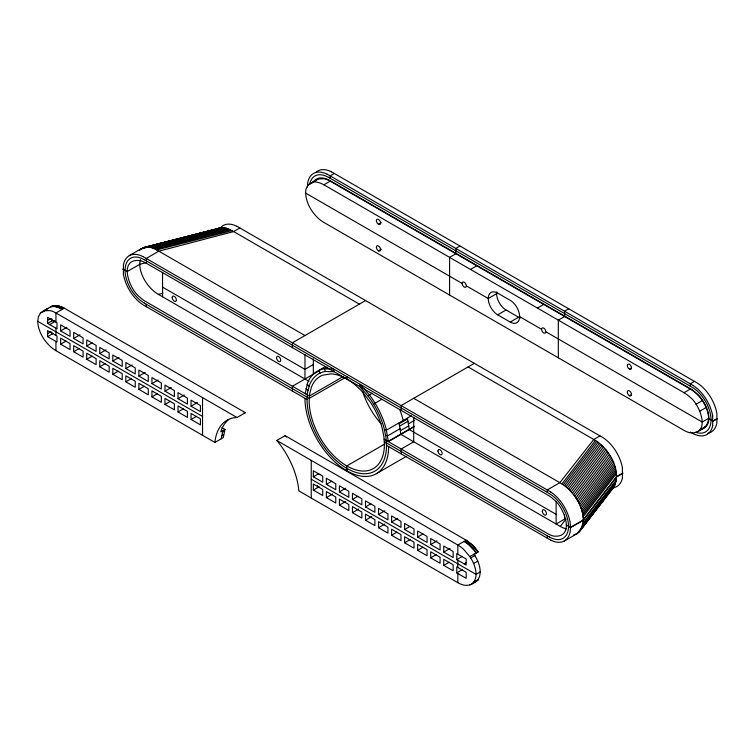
<?xml version="1.0" encoding="UTF-8"?>
<svg xmlns="http://www.w3.org/2000/svg" width="755" height="755" viewBox="0 0 755 755"><rect width="100%" height="100%" fill="white"/><g stroke="black" fill="none" stroke-linecap="round" stroke-linejoin="round"><path stroke-width="1.13" d="M388.617 446.611A59.154 34.154 60 0 1 350.433 472.687L346.885 470.809L346.79 468.345A56.191 32.446 60 0 1 307.058 399.527L307.662 391.911L309.456 385.22A56.191 32.446 60 0 1 318.695 373.8L319.988 373.187A41.94 24.217 60 0 1 325.433 371.498L334.172 371.715L333.54 369.044L324.31 368.817A44.158 25.5 60 0 0 318.572 370.592L317.213 371.243A59.154 34.154 60 0 0 307.483 383.257L305.19 393.619M346.885 470.809L346.79 465.929A53.237 30.738 60 0 1 309.154 400.735L309.72 393.515L311.419 387.173A53.237 30.738 60 0 1 322.593 375.197L330.879 373.885A53.237 30.738 60 0 1 362.702 392.26L370.988 403.142A53.237 30.738 60 0 1 382.162 428.019L383.861 436.324L384.427 444.195A53.237 30.738 60 0 1 346.79 465.929L384.937 443.912M307.058 399.527L142.818 304.652A29.813 17.214 60 0 1 123.386 274.065L123.443 264.656A29.813 17.214 60 0 1 142.827 256.53M564.334 541.005L576.886 533.757C592.335 519.487 576.358 492.93 561.956 483.908L413.712 398.319M579.519 531.624L613.711 487.239C621.912 470.412 609.851 449.801 595.421 440.448L468.081 366.93M622.422 468.223L622.422 477.651M331.351 171.762L697.469 383.134A29.813 17.214 60 0 1 716.901 413.721L716.844 423.14A29.813 17.214 60 0 1 707.831 433.294M37.75 321.309L38.373 316.798L40.817 312.617L52.312 305.898L57.342 305.558L63.118 307.502L245.366 412.683L237.004 417.515L235.768 417.543A59.739 34.494 60 0 0 215.288 439.495L214.93 442.439L55.946 350.65A28.426 16.412 60 0 1 50.094 346.271C43.299 339.759 38.052 330.907 37.75 321.309L202.538 416.449M305.709 193.129C304.869 186.362 311.334 180.115 318.053 182.417A28.426 16.412 60 0 1 323.904 184.796L684.002 392.694A28.426 16.412 60 0 1 689.853 397.073C699.904 404.123 711.635 434.974 689.853 432.747A28.426 16.412 60 0 1 684.002 430.369L323.904 222.461A28.426 16.412 60 0 1 318.053 218.091C311.258 211.579 306.011 202.718 305.709 193.129L462.135 283.436A2.954 1.708 60 0 0 465.269 287.334A2.954 1.708 60 0 0 465.269 283.153A2.954 1.708 60 0 0 462.135 283.436M276.774 440.476L457.832 545.016A28.426 16.412 60 0 1 463.683 549.385L469.836 556.614L474.008 554.189C478.34 560.908 481.935 569.449 479.246 577.452C476.499 582.747 469.657 586.446 463.683 585.059A28.426 16.412 60 0 1 457.832 582.681L298.848 490.892L298.489 487.522A59.739 34.494 60 0 0 278.01 441.93L276.774 440.476L285.145 435.654L467.392 540.91L473.168 545.638L478.198 551.782L474.536 554.17M343.534 376.349L309.408 396.054L145.819 301.613A28.992 16.742 60 0 1 139.845 297.13C129.558 289.892 117.563 258.314 139.845 260.541A28.992 16.742 60 0 1 145.819 262.976L547.752 495.025A28.992 16.742 60 0 1 553.736 499.508C564.023 506.747 576.018 538.324 553.736 536.088A28.992 16.742 60 0 1 547.752 533.662L384.172 439.221M314.42 181.493L318.185 178.926L324.329 178.793A28.426 16.412 60 0 1 330.18 181.172L690.278 389.07A28.426 16.412 60 0 1 696.129 393.449C705.274 401.047 716.467 423.933 700.385 429.406M312.985 182.691C314.92 178.557 320.016 177.104 324.188 178.255A28.992 16.742 60 0 1 330.171 180.69L690.287 388.599A28.992 16.742 60 0 1 696.261 393.072C705.963 400.726 717.373 425.971 699.583 430.01M214.93 442.439L221.206 438.815L222.867 430.605M221.951 427.66L224.962 429.397L223.291 437.607L221.206 438.815M712.663 425.556L712.663 416.118M43.809 311.673L47.263 308.682M469.836 584.936C480.718 579.651 475.15 564.259 469.836 556.614M561.956 483.908L595.421 440.448M563.305 484.738L596.761 441.279M564.683 485.691L598.139 442.222M566.052 486.73L599.508 443.27M567.401 487.872L600.857 444.402M568.723 489.089L602.179 445.629M570.016 490.391L603.471 446.932M571.28 491.769L604.736 448.31M572.498 493.223L605.954 449.753M573.677 494.733L607.133 451.273M574.8 496.299L608.256 452.84M575.876 497.923L609.332 454.463M576.886 499.584L610.342 456.124M577.83 501.282L611.286 457.823M398.999 422.904L400.933 434.408L560.304 526.424L565.995 519.025M578.707 503.019L612.173 459.55M579.519 504.765L612.975 461.305M580.255 506.53L613.711 463.07M580.906 508.304L614.362 464.844M581.482 510.078L614.938 466.609M581.973 511.833L615.429 468.374M582.369 513.579L615.835 470.12M582.69 515.306L616.146 471.847M582.917 517.043L616.382 473.574M582.917 523.272L616.382 479.812M582.69 524.744L616.146 481.275M582.369 526.103L615.835 482.634M581.973 527.377L615.429 483.917M577.83 533.153L582.105 527.603M583.53 525.754L584.955 523.904M586.371 522.054L594.204 511.89M599.187 505.416L607.02 495.242M581.482 528.576L614.938 485.116M578.707 532.445L614.362 486.22M613.711 487.239L611.286 489.693M550.763 540.174L386.522 445.403L385.918 437.088L384.125 428.33A56.191 32.446 60 0 0 374.886 406.247L373.593 404.133A41.94 24.217 60 0 0 368.147 396.158L372.168 393.1M139.156 250.528L143.875 247.508L219.158 228.189L222.678 227.727L226.557 228.312L232.002 230.624L359.333 304.142M373.593 404.133L381.766 399.272M473.366 554.783L478.198 551.782M474.008 582.539L478.198 580.104L476.311 580.519M43.082 311.069L48.131 308.304M50.226 307.096L53.227 305.643M51.142 306.86L54.2 305.482M52.114 306.7L55.209 305.416M53.124 306.634L56.257 305.445M54.171 306.653L57.342 305.558M55.257 306.775L56.37 306.983L58.456 305.775M56.37 306.983L57.512 307.285L59.598 306.068M57.512 307.285L58.663 307.672L60.749 306.464M58.663 307.672L59.843 308.153L61.929 306.936M59.843 308.153L61.023 308.71L63.118 307.502M43.95 310.73L50.094 310.607A28.426 16.412 60 0 1 55.946 312.985L64.307 308.144M222.366 432.171L224.452 430.963M221.564 435.871L223.65 434.663M129.247 255.634L141.789 248.386L222.678 227.727M47.603 320.356L50.953 318.431M47.603 323.376L56.993 328.802L56.993 322.762L47.603 317.345L47.603 323.376L51.784 320.96L54.926 320.96M49.698 324.584L55.077 321.479M47.603 333.644L50.953 331.709M311.909 182.54L318.185 178.926M308.144 185.117L313.523 182.012M47.603 336.664L56.993 342.081L56.993 336.05L47.603 330.624L47.603 336.664L53.18 333.436M60.645 330.907L70.036 336.334L70.036 330.294L60.645 324.867L60.645 330.907L66.921 327.283M239.93 227.963L233.654 231.587L158.843 251.17L146.291 258.418L146.291 260.834M334.352 173.442L330.171 175.858L330.171 178.274M323.904 184.796L330.18 181.172M60.645 344.186L70.036 349.612L70.036 343.572L60.645 338.155L60.645 344.186L66.025 341.081M73.688 338.438L83.078 343.865L83.078 337.825L73.688 332.398L73.688 338.438L79.964 334.814M73.688 351.717L83.078 357.143L83.078 351.103L73.688 345.677L73.688 351.717L79.067 348.612M86.731 345.969L96.121 351.386L96.121 345.356L86.731 339.929L86.731 345.969L92.101 342.864M86.731 359.248L96.121 364.674L96.121 358.634L86.731 353.208L86.731 359.248L92.101 356.143M99.764 353.491L109.164 358.918L109.164 352.878L99.764 347.46L99.764 353.491L106.04 349.876M99.764 366.779L109.164 372.196L109.164 366.166L99.764 360.739L99.764 366.779L105.143 363.674M112.806 361.022L122.206 366.449L122.206 360.409L112.806 354.992L112.806 361.022L119.082 357.398M112.806 374.301L122.206 379.727L122.206 373.687L112.806 368.27L112.806 374.301L118.186 371.205M125.849 368.553L135.239 373.98L135.239 367.94L125.849 362.513L125.849 368.553L132.125 364.929M378.481 224.273L381.275 222.668M125.849 381.832L135.239 387.258L135.239 381.218L125.849 375.801L125.849 381.832L131.228 378.727M138.892 376.084L148.282 381.502L148.282 375.471L138.892 370.044L138.892 376.084L145.168 372.46M378.481 250.839L381.275 249.225M138.892 389.363L148.282 394.789L148.282 388.75L138.892 383.323L138.892 389.363L144.271 386.258M151.934 383.615L161.325 389.033L161.325 383.002L151.934 377.575L151.934 383.615L158.21 379.991M151.934 396.894L161.325 402.311L161.325 396.281L151.934 390.854L151.934 396.894L157.314 393.789M164.977 391.137L174.367 396.564L174.367 390.524L164.977 385.107L164.977 391.137L171.243 387.523M164.977 404.425L174.367 409.842L174.367 403.812L164.977 398.385L164.977 404.425L170.347 401.32M178.01 398.668L187.41 404.095L187.41 398.055L178.01 392.638L178.01 398.668L184.286 395.044M365.609 300.528L292.421 342.779L292.421 347.611M460.04 246.007L455.86 248.423L455.86 253.737L449.584 257.351L449.584 295.026M178.01 411.947L187.41 417.373L187.41 411.333L178.01 405.916L178.01 411.947L183.389 408.842M191.053 406.199L200.453 411.626L200.453 405.586L191.053 400.159L191.053 406.199L197.329 402.575M191.053 419.478L200.453 424.905L200.453 418.865L191.053 413.447L191.053 419.478L196.432 416.373M470.497 269.431L476.773 265.807M313.334 364.514L304.963 369.346L162.552 287.117M325.329 366.685L318.572 370.592L319.988 373.187M319.337 370.705L292.421 386.249L292.421 391.071M327.208 367.138L324.31 368.817L325.433 371.498M224.962 429.397L220.781 431.813L221.375 429.963A59.739 34.494 60 0 1 228.708 419.525M345.375 377.509L309.239 398.376L144.205 303.085M496.639 293.695L488.268 298.527L466.316 285.852M541.599 329.312A2.954 1.708 60 0 1 544.733 329.029A2.954 1.708 60 0 1 544.733 333.21A2.954 1.708 60 0 1 541.599 329.312L519.638 316.638A13.307 7.682 60 0 0 510.229 300.339L497.677 293.091A13.307 7.682 60 0 0 488.268 298.527A13.307 7.682 60 0 0 497.677 314.826L506.048 309.994L518.591 317.242A13.307 7.682 60 0 0 520.233 318.015M497.677 314.826L510.229 322.064L518.591 317.242M537.409 308.059L543.685 304.435M474.348 363.306L401.16 405.558L401.16 410.39M568.779 308.786L564.598 311.202L564.598 316.034M564.598 316.515L558.322 320.139L558.322 357.804M411.305 415.797L386.447 430.152L384.455 429.727M399.197 423.744L407.558 418.912L409.257 429.557L388.381 441.647L386.098 428.642A59.154 34.154 60 0 0 376.368 405.388L375.009 403.17A44.158 25.5 60 0 0 369.27 394.771L360.041 384.352L359.408 386.286L368.147 396.158M399.735 426.046L408.106 421.214M313.334 476.792L322.725 482.218L322.725 476.178L313.334 470.761L313.334 476.792L317.515 474.376L320.648 474.376M400.178 428.623L387.636 435.861L385.597 435.21M408.549 423.791L414.618 420.29M400.527 430.614L408.889 425.782M414.325 426.32L388.353 441.316L386.277 440.429M414.325 426.632L409.257 429.557L556.124 514.344M313.334 490.08L322.725 495.497L322.725 489.466L313.334 484.04L313.334 490.08L319.186 486.692M326.368 484.323L335.767 489.75L335.767 483.71L326.368 478.283L326.368 484.323L331.747 481.218M326.368 497.602L335.767 503.028L335.767 496.988L326.368 491.571L326.368 497.602L332.644 493.987M339.41 491.854L348.81 497.281L348.81 491.241L339.41 485.814L339.41 491.854L345.686 488.23M376.368 473.687L406.53 456.275M339.41 505.133L348.81 510.559L348.81 504.519L339.41 499.093L339.41 505.133L345.686 501.509M352.453 499.385L361.843 504.802L361.843 498.772L352.453 493.345L352.453 499.385L357.832 496.28M352.453 512.664L361.843 518.09L361.843 512.05L352.453 506.624L352.453 512.664L358.729 509.04M365.495 506.907L374.886 512.334L374.886 506.294L365.495 500.876L365.495 506.907L370.875 503.802M365.495 520.195L374.886 525.612L374.886 519.582L365.495 514.155L365.495 520.195L371.771 516.571M629.425 369.157L631.284 368.081M378.538 514.438L387.928 519.865L387.928 513.825L378.538 508.408L378.538 514.438L384.814 510.814M378.538 527.717L387.928 533.143L387.928 527.103L378.538 521.686L378.538 527.717L384.814 524.102M391.581 521.969L400.971 527.396L400.971 521.356L391.581 515.929L391.581 521.969L397.847 518.345M629.425 395.714L631.284 394.639M391.581 535.248L400.971 540.674L400.971 534.634L391.581 529.217L391.581 535.248L396.951 532.143M404.614 529.5L414.014 534.917L414.014 528.887L404.614 523.46L404.614 529.5L409.993 526.395M404.614 542.779L414.014 548.206L414.014 542.165L404.614 536.739L404.614 542.779L409.993 539.674M417.657 537.031L427.056 542.449L427.056 536.418L417.657 530.991L417.657 537.031L423.036 533.927M600.036 435.871L593.76 439.495L559.832 482.681L547.29 489.929L547.29 492.345M694.468 381.35L690.287 383.766L690.287 386.183M684.002 392.694L690.278 389.07M417.657 550.31L427.056 555.737L427.056 549.697L417.657 544.27L417.657 550.31L423.036 547.205M430.699 544.553L440.089 549.98L440.089 543.94L430.699 538.523L430.699 544.553L436.975 540.939M695.997 404.293L702.273 400.678M430.699 557.841L440.089 563.258L440.089 557.228L430.699 551.801L430.699 557.841L436.079 554.736M443.742 552.084L453.132 557.511L453.132 551.471L443.742 546.054L443.742 552.084L450.018 548.46M466.203 540.184L457.832 545.016L457.832 554.189M699.762 411.211L706.038 407.587M443.742 565.363L453.132 570.789L453.132 564.749L443.742 559.332L443.742 565.363L449.121 562.258M456.784 559.615L466.175 565.042L466.175 559.002L456.784 553.575L456.784 559.615L462.164 556.51M708.473 418.412L702.197 422.036L545.78 331.728M474.008 554.189L476.103 552.981L474.216 550.395L468.817 544.751L464.108 541.392M464.089 563.834L465.873 562.796M622.818 473.007L616.552 476.632L583.087 520.101L570.544 527.339L566.363 525.084M717.25 418.496L713.069 420.903L708.888 418.657M622.818 473.328L616.552 476.952L583.087 520.412L570.544 527.66L570.138 531.982A29.813 17.214 60 0 1 550.754 540.108M717.25 418.808L713.069 421.224L710.984 419.865M699.762 430.048L706.038 426.424M695.997 432.615L702.273 429M456.784 572.894L466.175 578.321L466.175 572.281L456.784 566.863L456.784 572.894L462.164 569.789M465.297 542.118L467.392 540.91M466.486 542.92L468.581 541.712M467.656 543.798L469.752 542.6M468.817 544.751L470.912 543.543M469.959 545.761L472.054 544.563M471.073 546.846L473.168 545.638M472.158 547.979L474.253 546.771M473.206 549.168L475.301 547.96M474.216 550.395L476.311 549.196M475.188 551.678L477.283 550.471M477.283 580.359L475.188 581.558L476.103 581.331M470.705 557.954L474.886 555.567M473.593 563.523L477.773 561.135M480.208 571.96L476.027 574.347L311.239 479.208M473.593 582.36L477.773 579.963M40.185 313.297L44.375 310.909M217.072 229.067L219.158 228.189M576.886 533.757L573.677 534.908M142.799 247.895L220.281 227.925M143.875 247.508L221.46 227.765M140.845 248.99L145.404 247.819M147.687 247.234L151.113 246.357M156.814 244.894L160.23 244.016M146.177 247.083L148.66 247.121L223.942 227.812M148.66 247.121L149.952 247.319L225.235 228.001M149.952 247.319L151.274 247.621L226.557 228.312M151.274 247.621L152.623 248.046L227.906 228.727M152.623 248.046L153.992 248.574L229.275 229.256M153.992 248.574L155.37 249.216L230.653 229.897M155.37 249.216L156.719 249.943L232.002 230.624M146.612 262.551L139.76 264.307L127.218 271.545L123.037 268.978M140.402 259.635A21.47 12.391 60 0 0 140.402 269.667C142.233 277.415 146.63 284.446 152.387 289.882A28.992 16.742 60 0 0 158.371 294.365L162.929 293.195M244.129 412.711L245.366 412.683M123.037 269.299L125.122 270.337M327.17 174.178L693.288 385.55M693.288 433.738L690.287 432.058M236.919 226.273L603.037 437.655A29.813 17.214 60 0 1 622.469 468.242M142.818 256.464L550.763 491.986M61.023 308.71L62.221 309.361M328.557 177.34L691.901 387.117A26.831 15.487 60 0 1 711.068 419.912A26.831 15.487 60 0 1 695.619 432.256M156.719 249.943L304.963 335.541M144.205 259.626L549.376 493.553M158.371 294.365L308.899 381.275M384.342 441.732L549.376 537.013M237.004 417.515L55.946 312.976L55.946 322.159M346.696 470.705L343.148 468.477A59.154 34.154 60 0 1 304.963 398.319M568.458 526.292L570.544 527.66L570.138 522.554A29.813 17.214 60 0 0 550.754 492.043M305.228 393.327L307.304 394.837M305.945 388.702L307.983 390.401M307.134 384.352L309.125 386.23M285.145 435.654L286.381 437.098M403.378 421.328L402.821 418.978A59.154 34.154 60 0 0 399.744 409.569M564.485 514.882L564.485 519.176L556.124 524.008L556.124 501.849M547.29 535.805L547.29 538.221M457.832 560.219L457.832 567.467M457.832 573.507L457.832 582.681M413.712 417.355L413.712 441.779L401.16 449.027L401.16 453.859M346.79 376.585L346.79 379.001M317.515 485.644L317.515 487.664M313.334 358.833L313.334 374.169M311.239 460.371L311.239 498.045M307.389 187.013L307.795 182.361A29.813 17.214 60 0 1 327.17 174.245M304.963 354.567L304.963 379.001M202.538 397.621L202.538 435.286M162.552 272.347L162.552 296.781M146.291 304.293L146.291 306.709M55.946 328.189L55.946 335.437M55.946 341.477L55.946 350.65M51.784 318.95L51.784 320.96M51.784 332.228L51.784 334.248M309.786 183.984A26.831 15.487 60 0 1 328.548 177.425M315.939 172.244A29.813 17.214 60 0 1 331.351 171.829M693.279 385.616A29.813 17.214 60 0 1 712.72 416.137M712.72 425.593A29.813 17.214 60 0 1 693.279 433.672M506.048 309.994A13.307 7.682 60 0 1 496.781 291.892M519.638 316.638A13.307 7.682 60 0 1 510.229 322.064M144.205 302.991A26.831 15.487 60 0 1 125.037 270.29A26.831 15.487 60 0 1 144.205 259.72M386.522 445.403A56.191 32.446 60 0 1 346.79 468.345M381.067 423.697A53.237 30.738 60 0 1 362.862 392.166M549.376 536.918A26.831 15.487 60 0 0 568.543 526.348A26.831 15.487 60 0 0 549.376 493.638M566.288 528.849A28.992 16.742 60 0 1 560.304 526.414M622.469 477.698A29.813 17.214 60 0 1 613.4 487.815M220.705 227.576A29.813 17.214 60 0 1 236.928 226.34M376.396 220.649A2.954 1.708 60 0 0 379.529 224.556A2.954 1.708 60 0 0 379.529 220.375A2.954 1.708 60 0 0 376.396 220.649M376.396 247.215A2.954 1.708 60 0 0 379.529 251.113A2.954 1.708 60 0 0 379.529 246.932A2.954 1.708 60 0 0 376.396 247.215M627.33 365.533A2.954 1.708 60 0 0 630.472 369.431A2.954 1.708 60 0 0 630.472 365.25A2.954 1.708 60 0 0 627.33 365.533M627.33 392.09A2.954 1.708 60 0 0 630.472 395.998A2.954 1.708 60 0 0 630.472 391.817A2.954 1.708 60 0 0 627.33 392.09M172.197 297.545A2.954 1.708 60 0 0 175.339 301.453A2.954 1.708 60 0 0 175.339 297.272A2.954 1.708 60 0 0 172.197 297.545M542.298 511.22A2.954 1.708 60 0 0 545.431 515.127A2.954 1.708 60 0 0 545.431 510.937A2.954 1.708 60 0 0 542.298 511.22M437.966 450.99A2.954 1.708 60 0 0 441.099 454.887A2.954 1.708 60 0 0 441.099 450.707A2.954 1.708 60 0 0 437.966 450.99M276.528 357.757A2.954 1.708 60 0 0 279.661 361.664A2.954 1.708 60 0 0 279.661 357.474A2.954 1.708 60 0 0 276.528 357.757"/></g></svg>
